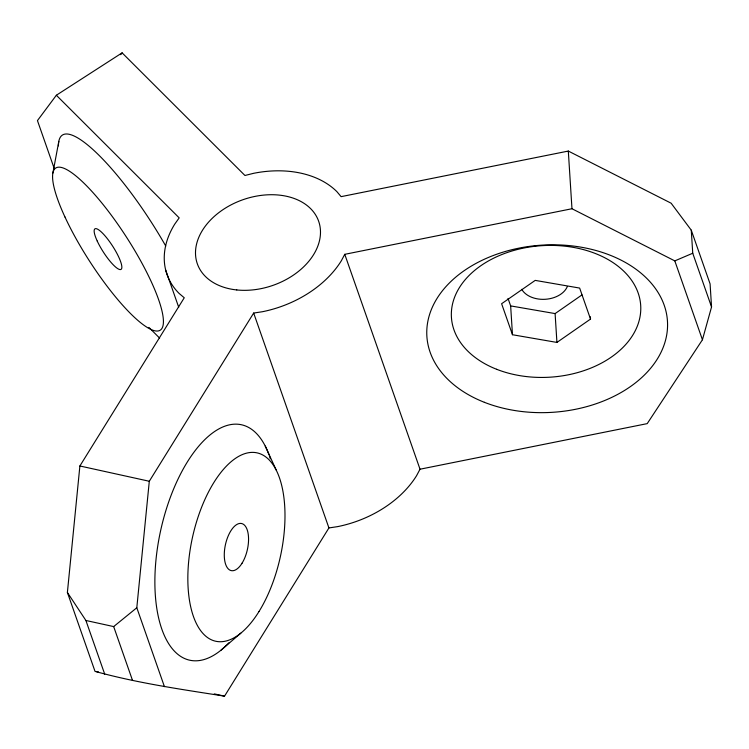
<?xml version="1.0" encoding="UTF-8"?>
<svg xmlns="http://www.w3.org/2000/svg" width="749" height="749" viewBox="0 0 749 749"><rect width="100%" height="100%" fill="white"/><g stroke="black" fill="none" stroke-linecap="round" stroke-linejoin="round"><path stroke-width="1.12" d="M420.02 469.211L647.22 423.625L702.431 339.774L674.802 260.886L571.974 208.737L344.765 254.323L420.02 469.211L416.538 475.746A96.424 68.065 -19.3 0 1 337.63 526.622L328.923 527.942L224.541 696.149C181.146 689.323 137.432 683.097 95.02 671.376L67.391 592.478L79.881 465.981L184.254 297.774L179.086 293.402A96.424 68.065 -19.3 0 1 174.695 224.194L179.189 217.875L56.353 95.245L37.45 120.598L54.331 168.806M164.434 686.655L136.805 607.757L149.294 481.261L253.668 313.054L262.375 311.734A96.424 68.065 -19.3 0 0 341.282 260.858L344.765 254.323M52.879 173.103L58.815 141.383M702.431 339.774L711.55 306.959L710.089 283.89L691.271 230.168L671.141 203.213L568.313 151.064L341.104 196.65L336.891 191.65A96.424 68.065 -19.3 0 0 253.593 173.319L244.942 175.481L122.115 52.851L56.353 95.245M120.758 54.668L122.115 52.851M221.095 650.095L240.813 633.158M67.391 592.478L85.901 620.481L113.67 626.585L136.805 607.757M508.028 298.42L510.649 305.901L555.103 313.588L581.973 294.919M590.521 319.083L579.651 288.075L535.207 280.388L501.615 303.729L512.475 334.737L556.928 342.424L590.521 319.083L590.371 316.78M674.802 260.886L692.741 253.237L691.271 230.168M96.153 671.553L98.419 671.909M79.881 465.981L149.294 481.261M214.308 693.892L224.541 696.149M148.92 327.416L159.64 338.117M265.23 446.048L276.128 469.923M692.741 253.237L711.55 306.959M253.668 313.054L328.923 527.942M165.716 270.183L178.702 307.24M113.67 626.585L132.479 680.307M85.901 620.481L104.72 674.203M568.313 151.064L571.974 208.737M555.103 313.588L556.928 342.424M510.649 305.901L512.475 334.737M58.441 145.896A120.533 27.516 57.2 0 1 94.805 151.251A120.533 27.516 57.2 0 1 165.763 246.056M228.941 642.754A120.533 56.241 -77.6 0 1 157.824 614.246A120.533 56.241 -77.6 0 1 191.688 455.355A120.533 56.241 -77.6 0 1 269.003 454.783M269.378 455.823A120.533 56.241 -77.6 0 1 270.342 458.753M567.33 286.558A24.108 16.75 -3.6 0 1 545.206 299.291A24.108 16.75 -3.6 0 1 521.763 289.329M236.796 289.947A64.283 45.38 -19.3 0 0 319.505 224.082A64.283 45.38 -19.3 0 0 217.659 213.549A64.283 45.38 -19.3 0 0 236.796 289.947M64.948 216.967A96.424 22.011 57.2 0 0 159.771 330.431A96.424 22.011 57.2 0 0 99.308 199.917A96.424 22.011 57.2 0 0 64.948 216.967M97.239 241.066A24.108 5.505 57.2 0 0 120.945 269.434A24.108 5.505 57.2 0 0 105.834 236.806A24.108 5.505 57.2 0 0 97.239 241.066M258.995 611.53A96.424 44.987 -77.6 0 0 262.393 454.793A96.424 44.987 -77.6 0 0 187.877 574.876A96.424 44.987 -77.6 0 0 258.995 611.53M242.067 563.182A24.108 11.244 -77.6 0 0 242.919 524A24.108 11.244 -77.6 0 0 224.288 554.017A24.108 11.244 -77.6 0 0 242.067 563.182M484.35 402.297A120.533 83.757 -3.6 0 0 667.537 326.882A120.533 83.757 -3.6 0 0 489.612 256.954A120.533 83.757 -3.6 0 0 484.35 402.297M496.653 369.294A94.823 65.884 -3.6 0 0 640.76 309.974A94.823 65.884 -3.6 0 0 500.791 254.96A94.823 65.884 -3.6 0 0 496.653 369.294"/></g></svg>
